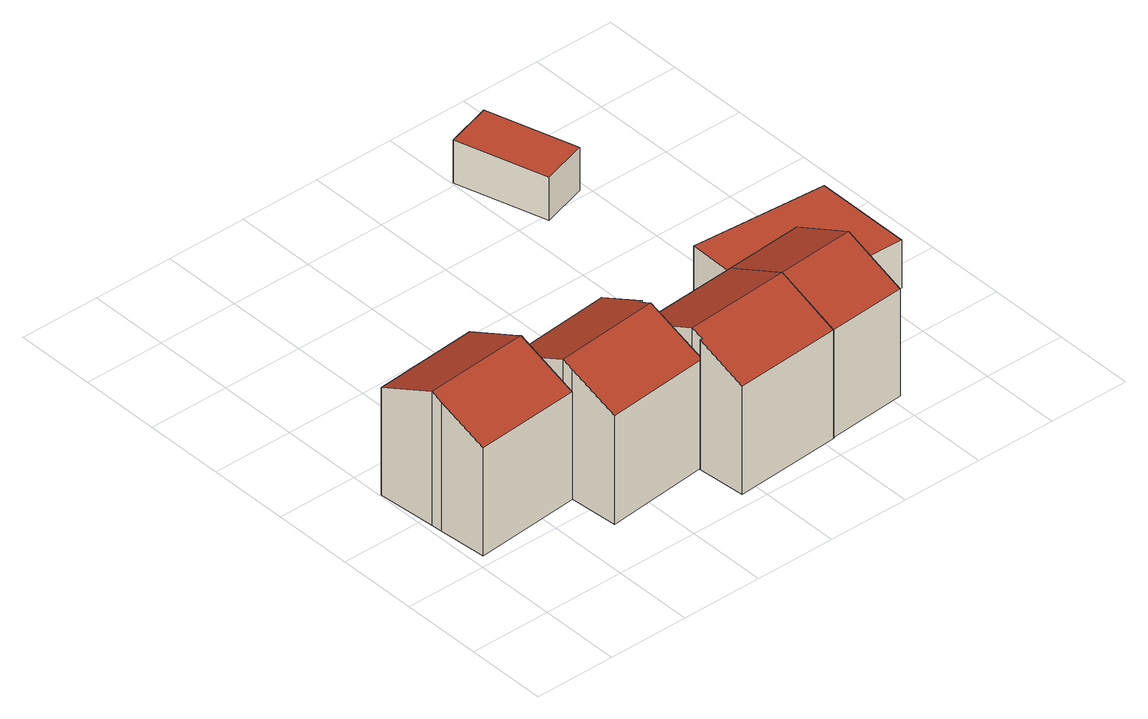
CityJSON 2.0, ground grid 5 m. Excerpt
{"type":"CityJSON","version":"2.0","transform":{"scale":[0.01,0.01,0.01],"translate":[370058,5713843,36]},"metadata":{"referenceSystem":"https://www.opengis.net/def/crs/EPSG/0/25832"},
"CityObjects":{
"building1":{"type":"Building","attributes":{"Geometrietyp2DReferenz":"3000","Gemeindeschluessel":"05513000","function":"31001_1010","roofType":"3100","measuredHeight":8.67,"storeysAboveGround":2},"address":[{"country":"Germany","locality":"Gelsenkirchen","thoroughfareNumber":"75","thoroughfareName":"Im Eichkamp"}],"geometry":[{"type":"Solid","lod":"2","boundaries":[[[[0,1,2,3]],[[4,5,1,0]],[[6,7,5,4]],[[8,9,7,6]],[[10,11,9,8]],[[12,13,11,10]],[[14,15,13,12]],[[3,2,15,14]],[[8,6,4,0,10]],[[3,14,12,10,0]],[[1,5,7,9,11,13,15,2]]]],"semantics":{"surfaces":[{"type":"WallSurface"},{"type":"RoofSurface"},{"type":"GroundSurface"}],"values":[[0,0,0,0,0,0,0,0,1,1,2]]}}]},
"building2":{"type":"Building","attributes":{"Geometrietyp2DReferenz":"3000","Gemeindeschluessel":"05513000","function":"31001_1010","roofType":"3100","measuredHeight":8.7,"storeysAboveGround":2},"address":[{"country":"Germany","locality":"Gelsenkirchen","thoroughfareNumber":"77","thoroughfareName":"Im Eichkamp"}],"geometry":[{"type":"Solid","lod":"2","boundaries":[[[[16,17,18,19]],[[20,21,17,16]],[[22,23,21,20]],[[24,25,23,22]],[[26,27,25,24]],[[28,29,27,26]],[[30,31,29,28]],[[32,33,31,30]],[[34,35,33,32]],[[19,18,35,34]],[[28,26,24,22,20,30]],[[16,19,34,32,30,20]],[[17,21,23,25,27,29,31,33,35,18]]]],"semantics":{"surfaces":[{"type":"WallSurface"},{"type":"RoofSurface"},{"type":"GroundSurface"}],"values":[[0,0,0,0,0,0,0,0,0,0,1,1,2]]}}]},
"building3":{"type":"Building","attributes":{"Geometrietyp2DReferenz":"3000","Gemeindeschluessel":"05513000","function":"31001_1010","roofType":"3100","measuredHeight":8.72,"storeysAboveGround":2},"address":[{"country":"Germany","locality":"Gelsenkirchen","thoroughfareNumber":"79","thoroughfareName":"Im Eichkamp"}],"geometry":[{"type":"Solid","lod":"2","boundaries":[[[[36,37,38,39]],[[40,41,37,36]],[[42,43,41,40]],[[44,45,43,42]],[[46,47,45,44]],[[48,49,47,46]],[[50,51,49,48]],[[52,53,51,50]],[[39,38,53,52]],[[46,44,42,40,48]],[[36,39,52,50,48,40]],[[37,41,43,45,47,49,51,53,38]]]],"semantics":{"surfaces":[{"type":"WallSurface"},{"type":"RoofSurface"},{"type":"GroundSurface"}],"values":[[0,0,0,0,0,0,0,0,0,1,1,2]]}}]},
"building4":{"type":"Building","attributes":{"Geometrietyp2DReferenz":"3000","Gemeindeschluessel":"05513000","function":"31001_1010","roofType":"3100","measuredHeight":8.66},"address":[{"country":"Germany","locality":"Gelsenkirchen","thoroughfareNumber":"79","thoroughfareName":"Im Eichkamp"}],"geometry":[{"type":"Solid","lod":"2","boundaries":[[[[50,54,55,56]],[[46,57,54,50]],[[58,59,57,46]],[[56,55,59,58]],[[50,48,46]],[[58,60,56]],[[56,60,48,50]],[[46,48,60,58]],[[54,57,59,55]]]],"semantics":{"surfaces":[{"type":"WallSurface"},{"type":"RoofSurface"},{"type":"GroundSurface"}],"values":[[0,0,0,0,0,0,1,1,2]]}}]},
"building5":{"type":"Building","attributes":{"Geometrietyp2DReferenz":"3000","Gemeindeschluessel":"05513000","function":"31001_2463","roofType":"1000","measuredHeight":2.79},"address":[{"country":"Germany","locality":"Gelsenkirchen","thoroughfareNumber":"57","thoroughfareName":"Im Eichkamp"}],"geometry":[{"type":"Solid","lod":"2","boundaries":[[[[61,62,63,64]],[[65,66,62,61]],[[67,68,66,65]],[[64,63,68,67]],[[65,61,64,67]],[[62,66,68,63]]]],"semantics":{"surfaces":[{"type":"WallSurface"},{"type":"RoofSurface"},{"type":"GroundSurface"}],"values":[[0,0,0,0,1,2]]}}]},
"building6":{"type":"Building","attributes":{"Geometrietyp2DReferenz":"3000","Gemeindeschluessel":"05513000","function":"31001_2463","roofType":"1000","measuredHeight":3.1},"address":[{"country":"Germany","locality":"Gelsenkirchen","thoroughfareNumber":"79","thoroughfareName":"Im Eichkamp"}],"geometry":[{"type":"Solid","lod":"2","boundaries":[[[[69,70,71,72]],[[73,74,70,69]],[[75,76,74,73]],[[77,78,76,75]],[[79,80,78,77]],[[72,71,80,79]],[[77,75,73,69,72,79]],[[70,74,76,78,80,71]]]],"semantics":{"surfaces":[{"type":"WallSurface"},{"type":"RoofSurface"},{"type":"GroundSurface"}],"values":[[0,0,0,0,0,0,1,2]]}}]}
},
"vertices":[
[37,931,872],[37,931,6],[42,866,6],[42,866,842],[8,1295,703],[8,1295,6],[657,1349,703],[657,1349,6],[683,1049,842],[683,1049,6],[688,985,872],[688,985,6],[719,621,703],[719,621,6],[67,568,703],[67,568,6],
[719,621,849],[719,621,9],[744,320,9],[744,320,710],[714,685,878],[714,685,9],[683,1049,710],[683,1049,9],[1349,1112,710],[1349,1112,9],[1373,823,844],[1373,823,9],[1358,822,844],[1358,822,9],[1364,747,878],[1364,747,9],[1395,384,710],[1395,384,9],[1380,383,710],[1380,383,9],
[1395,384,843],[1395,384,3],[1380,383,3],[1380,383,843],[1389,453,875],[1389,453,3],[1358,822,703],[1358,822,3],[1373,823,703],[1373,823,3],[2015,869,703],[2015,869,3],[2041,499,875],[2041,499,3],[2066,129,703],[2066,129,3],[1405,83,703],[1405,83,3],
[2066,129,9],[2550,164,9],[2550,164,703],[2015,869,9],[2495,904,703],[2495,904,9],[2523,534,875],
[2399,2482,349],[2399,2482,70],[2237,3041,70],[2237,3041,349],[2116,2397,349],[2116,2397,70],[1953,2956,349],[1953,2956,70],
[3142,1431,335],[3142,1431,25],[2306,1491,25],[2306,1491,335],[3140,824,335],[3140,824,25],[2845,835,335],[2845,835,25],[2852,1053,335],[2852,1053,25],[2299,1085,335],[2299,1085,25]
]}
